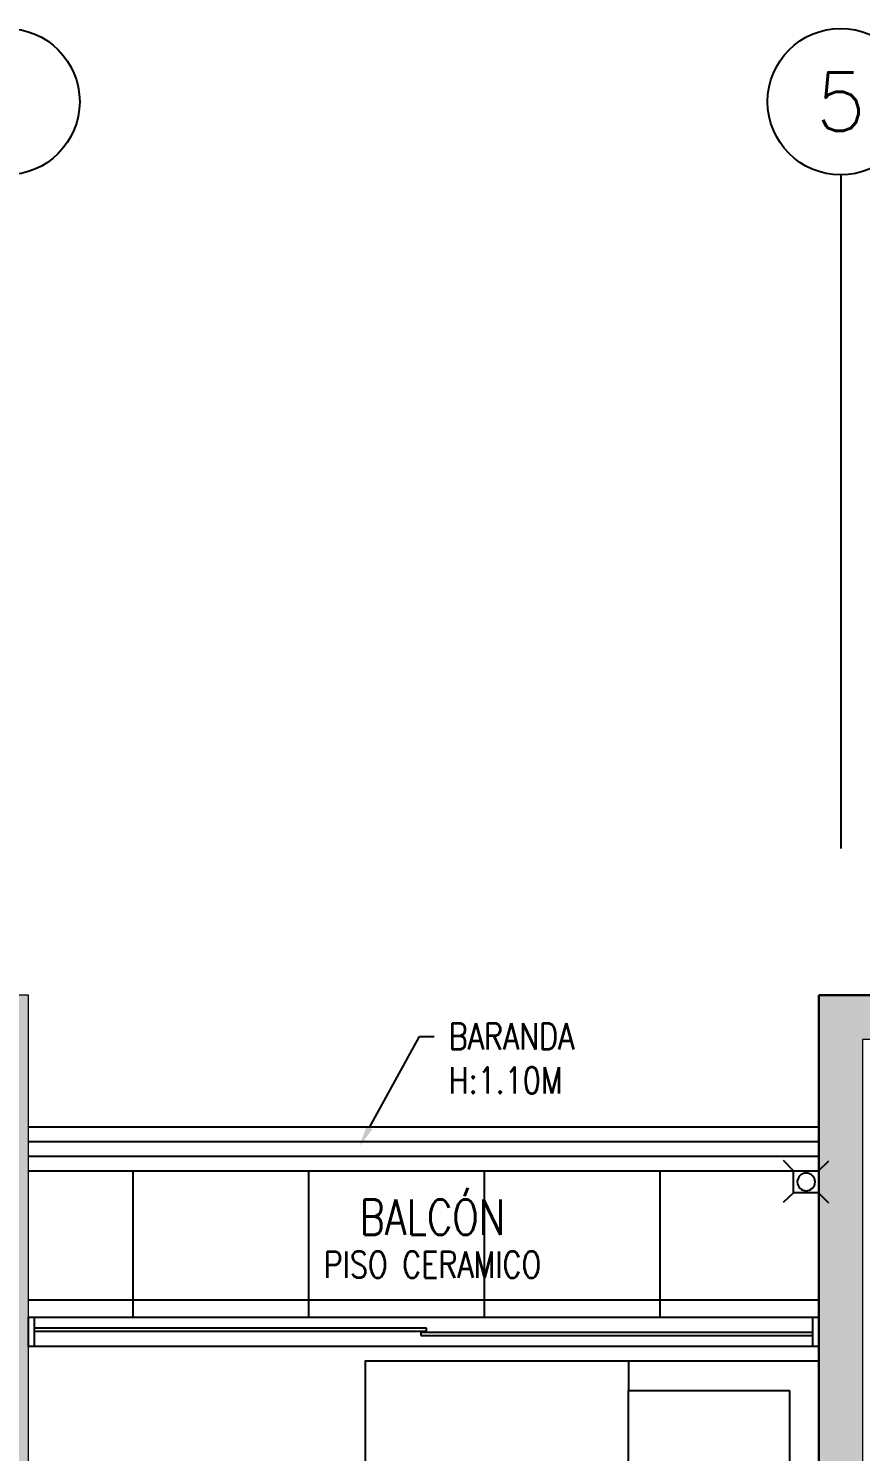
# Model space of a CAD drawing. Header units: millimetres. Extents: x 98 to 155, y -181 to 127.
# Drawn here: x 107.642 to 110.484, y -21.117 to -16.258 of the extents above; entities that cross this region are included whole.
import ezdxf
from ezdxf import colors
from ezdxf.entities.mleader import LeaderData, LeaderLine
from ezdxf.enums import TextEntityAlignment as Align
from ezdxf.math import Vec2, Vec3

# ---------------------------------------------------------------- set-up
doc = ezdxf.new("R2010")
doc.units = ezdxf.units.MM
doc.header["$LTSCALE"] = 15
for name, pattern in [('PHANTOM', [63.5, 31.75, -6.35, 6.35, -6.35, 6.35, -6.35]), ('PHANTOM2', [1.25, 0.625, -0.125, 0.125, -0.125, 0.125, -0.125]), ('X-REF_DP_Arquitectura$0$HIDDEN', [0.375, 0.25, -0.125])]:
    doc.linetypes.add(name, pattern=pattern)
doc.layers.get('0').update_dxf_attribs({"color": 250})
for name, color, linetype in [('A-BARANDAS', 250, 'Continuous'), ('A-EJES', 250, 'PHANTOM'), ('A-HATCH', 250, 'Continuous'), ('A-MOBILIARIO', 250, 'Continuous'), ('A-MURO BAJO', 250, 'Continuous'), ('A-TEXTO-ACABADO PISO', 250, 'Continuous'), ('A_30_DispositivosSanit', 250, 'Continuous'), ('A_50_TextoAmbiente', 252, 'Continuous'), ('A_50_TextoIndicaciones', 250, 'Continuous'), ('A_50_Vigas', 250, 'X-REF_DP_Arquitectura$0$HIDDEN'), ('A_60_HatchEstructuras', 250, 'Continuous'), ('DLP_MOBILIARIO FIJO', 250, 'Continuous')]:
    doc.layers.add(name, color=color, linetype=linetype)
doc.layers.add('A-MUROS', color=252, linetype='Continuous', lineweight=30)
doc.layers.add('A_20_Estructuras', color=250, linetype='Continuous', lineweight=18)
doc.styles.add('ROMANS', font='romans.shx', dxfattribs={"width": 0.8})
doc.styles.add('TXT_COTAS', font='romans.shx', dxfattribs={"width": 0.8})

# ---------------------------------------------------------------- blocks, each defined once
blk = doc.blocks.new('EF-P112')
at = {"layer": 'A_60_HatchEstructuras'}
h = blk.add_hatch(color=256, dxfattribs=at)
h.dxf.hatch_style = 1
h.paths.add_polyline_path([(-42.7, 0), (-43.45, 0), (-43.45, -0.15), (-42.85, -0.15), (-42.85, -3.25), (-43.85, -3.25), (-43.85, -3.4), (-42.7, -3.4)])
h.paths.add_polyline_path([(-44.65, 0), (-44.8, 0), (-44.8, -3.4), (-44.65, -3.4)])
h.paths.add_polyline_path([(-45.6, -3.25), (-47.2, -3.25), (-47.2, -0.15), (-46, -0.15), (-46, 0), (-47.35, 0), (-47.35, -3.4), (-45.6, -3.4)])
h = blk.add_hatch(color=256, dxfattribs=at)
h.dxf.hatch_style = 1
h.paths.add_polyline_path([(-36.55, -5.375), (-36.7, -5.375), (-36.7, -6.125), (-38.2, -6.125), (-38.2, -0.06), (-38.35, -0.06), (-38.35, -5.25), (-40, -5.25), (-40, -5.95), (-39.85, -5.95), (-39.85, -5.45), (-38.35, -5.45), (-38.35, -6.325), (-36.55, -6.325)])
h.paths.add_polyline_path([(-36.55, 0), (-36.85, 0), (-36.85, -0.15), (-36.7, -0.15), (-36.7, -3.225), (-36.55, -3.225)])
h.paths.add_polyline_path([(-39.85, -0.15), (-39.7, -0.15), (-39.7, 0), (-40, 0), (-40, -3.5), (-39.85, -3.5)])
at = {"layer": 'A_20_Estructuras'}
for points in [[(-39.85, -0.15), (-39.7, -0.15), (-39.7, 0), (-40, 0), (-40, -3.5), (-39.85, -3.5)], [(-42.7, 0), (-43.45, 0), (-43.45, -0.15), (-42.85, -0.15), (-42.85, -3.25), (-43.85, -3.25), (-43.85, -3.4), (-42.7, -3.4)]]:
    blk.add_lwpolyline(points, close=True, dxfattribs=at)
at = {"layer": 'A_50_Vigas'}
blk.add_line((-42.7, -0.45), (-40, -0.45), dxfattribs=at)
blk = doc.blocks.new('SOFA SEC')
for p, q in [((0, 0.65), (0.1, 0.65)), ((0.1, 0.65), (0.1, 0.1)), ((0.5, 0.65), (0.1, 0.65)), ((0.75, 0.65), (0.75, 0.1)), ((1.4, 0.65), (1.4, 0.1)), ((0.1, 0.1), (2.05, 0.1))]:
    blk.add_line(p, q)
blk.add_lwpolyline([(0.5, 1.55), (0.5, 0.65), (2.05, 0.65), (2.05, 0), (0, 0), (0, 1.55)], close=True)
blk = doc.blocks.new('DPTO 65')
at = {"layer": 'A-HATCH'}
h = blk.add_hatch(dxfattribs=at)
h.set_pattern_fill('_USER', color=256, scale=0.6, double=1, pattern_type=0)
h.set_pattern_definition([(0, (-6, 6.4), (0, 0.6), []), (90, (-6, 6.4), (-0.6, 4e-17), [])])
h.paths.add_polyline_path([(-8.7, 6.4), (-6, 6.4), (-6, 5.9), (-8.7, 5.9)])
at = {"layer": 'A-BARANDAS', "elevation": 0}
for points in [[(-6, 6.5), (-8.7, 6.5)], [(-6, 6.45), (-8.7, 6.45)]]:
    blk.add_lwpolyline(points, dxfattribs=at)
at = {"layer": 'A-MURO BAJO'}
for p, q in [((-6.02, 5.9, 0), (-8.68, 5.9, 0)), ((-8.68, 5.8, 0), (-6.02, 5.8, 0))]:
    blk.add_line(p, q, dxfattribs=at)
at = {"layer": 'A-MURO BAJO', "elevation": 0}
for points in [[(-6, 6.55), (-8.7, 6.55)], [(-6, 6.4), (-8.7, 6.4)]]:
    blk.add_lwpolyline(points, dxfattribs=at)
at = {"layer": 'A-MUROS'}
for p in [(-9, 7), (-8.7, 3.5)]:
    blk.add_line(p, (-8.7, 7), dxfattribs=at)
at = {"layer": 'DLP_MOBILIARIO FIJO', "elevation": 0}
for points in [[(-8.7, 5.8), (-8.68, 5.8), (-8.68, 5.9), (-8.7, 5.9)], [(-6.02, 5.8), (-6, 5.8), (-6, 5.9), (-6.02, 5.9)], [(-7.34, 5.8375), (-8.68, 5.8375), (-8.68, 5.8475), (-7.34, 5.8475)], [(-7.36, 5.8625), (-6.02, 5.8625), (-6.02, 5.8525), (-7.36, 5.8525)]]:
    blk.add_lwpolyline(points, close=True, dxfattribs=at)
at = {"layer": 'A-MOBILIARIO', "rotation": 269.9995671478981}
blk.add_blockref('SOFA SEC', (-8.7, 5.75, 0), dxfattribs=at)
blk = doc.blocks.new('Ejes_Torre C')
at = {"layer": 'A-EJES', "linetype": 'PHANTOM2'}
blk.add_lwpolyline([(8.775, 16.65), (8.775, 14.35)], dxfattribs=at)
at = {"layer": 'A-EJES', "linetype": 'Continuous'}
for centre in [(5.925, 16.9), (8.775, 16.9)]:
    blk.add_circle(centre, 0.25, dxfattribs=at)
at = {"layer": 'A-EJES', "linetype": 'Continuous', "style": 'ROMANS'}
blk.add_text('5', height=0.2, dxfattribs=at).set_placement((8.775, 16.9), align=Align.MIDDLE_CENTER)
blk = doc.blocks.new('0-sumidero')
for p, q in [((-0.0421, 0.0382), (-0.0763, 0.0724)), ((0.0435, 0.0382), (0.0777, 0.0724)), ((0.0435, 0.0382), (-0.0421, 0.0382)), ((-0.0421, 0.0382), (-0.0421, -0.0369)), ((0.0435, -0.0369), (0.0435, 0.0382)), ((-0.0421, -0.0369), (-0.0763, -0.0711)), ((-0.0421, -0.0369), (0.0435, -0.0369)), ((0.0435, -0.0369), (0.0777, -0.0711))]:
    blk.add_line(p, q)
blk.add_circle((0, 0), 0.0303)
blk = doc.blocks.new('sum')
at = {"layer": 'A_30_DispositivosSanit', "rotation": 45.00000007321594}
blk.add_blockref('0-sumidero', (0, 0), dxfattribs=at)

msp = doc.modelspace()

# ---------------------------------------------------------------- block references
msp.add_blockref('EF-P112', (150.3419, -19.5586))

# ---------------------------------------------------------------- next in the draw order: block references
at = {"xscale": -1}
msp.add_blockref('DPTO 65', (101.6419, -26.5584), dxfattribs=at)

# ---------------------------------------------------------------- next in the draw order: block references
at = {"layer": 'A-EJES'}
msp.add_blockref('Ejes_Torre C', (101.6419, -33.4084), dxfattribs=at)
at = {"layer": 'A_30_DispositivosSanit', "xscale": -1, "rotation": 44.57854980580316}
msp.add_blockref('sum', (110.2987, -20.1965, 0), dxfattribs=at)

# ---------------------------------------------------------------- next in the draw order: texts
at = {"layer": 'A-TEXTO-ACABADO PISO', "insert": (109.0221, -20.4334), "char_height": 0.09, "attachment_point": 2, "style": 'ROMANS'}
msp.add_mtext_dynamic_manual_height_columns('PISO CERAMICO', width=1.20225, gutter_width=12.5, heights=[0], dxfattribs=at)
at = {"layer": 'A_50_TextoAmbiente', "style": 'ROMANS', "width": 0.8}
msp.add_text('BALCÓN', height=0.12, dxfattribs=at).set_placement((109.0219, -20.3767, 0), align=Align.CENTER)

# ---------------------------------------------------------------- next in the draw order: leaders
at = {"layer": 'A_50_TextoIndicaciones'}
ml = msp.add_multileader_mtext('Standard', dxfattribs=at)
ml.set_content('\\pxsm1;BARANDA \\P\\pt16;H:1.10M', color=256, style='TXT_COTAS')
ml.set_leader_properties(color=256)
ml.build(insert=Vec2(0, 0))
ml.multileader.update_dxf_attribs({"dogleg_length": 0.05, "arrow_head_size": 0.07})
ctx = ml.context
ctx.base_point, ctx.char_height, ctx.arrow_head_size, ctx.landing_gap_size, ctx.plane_origin = Vec3(109.0275, -19.6994), 0.09, 0.07, 0.05, Vec3(108.6236, -20.103)
notes = []
notes.append((ctx, [(0, (1, 1, 0), (108.9775, -19.6994), (1, 0), 0.05, [(0, [(108.7734, -20.0725)], 0, [])])]))
ctx.mtext.insert, ctx.mtext.width, ctx.mtext.defined_height, ctx.mtext.flow_direction = Vec3(109.0775, -19.6544), 1.149951, 0.8046, 5
for ctx, leaders in notes:
    for number, flags, end, landing, length, lines in leaders:
        leader = LeaderData()
        leader.index, (leader.has_last_leader_line, leader.has_dogleg_vector, leader.attachment_direction) = number, flags
        leader.last_leader_point, leader.dogleg_vector, leader.dogleg_length = Vec3(end), Vec3(landing), length
        for number, points, colour, breaks in lines:
            line = LeaderLine()
            line.index, line.vertices, line.color, line.breaks = number, Vec3.list(points), colors.encode_raw_color(colour), breaks
            leader.lines.append(line)
        ctx.leaders.append(leader)

doc.saveas('drawing.dxf')
